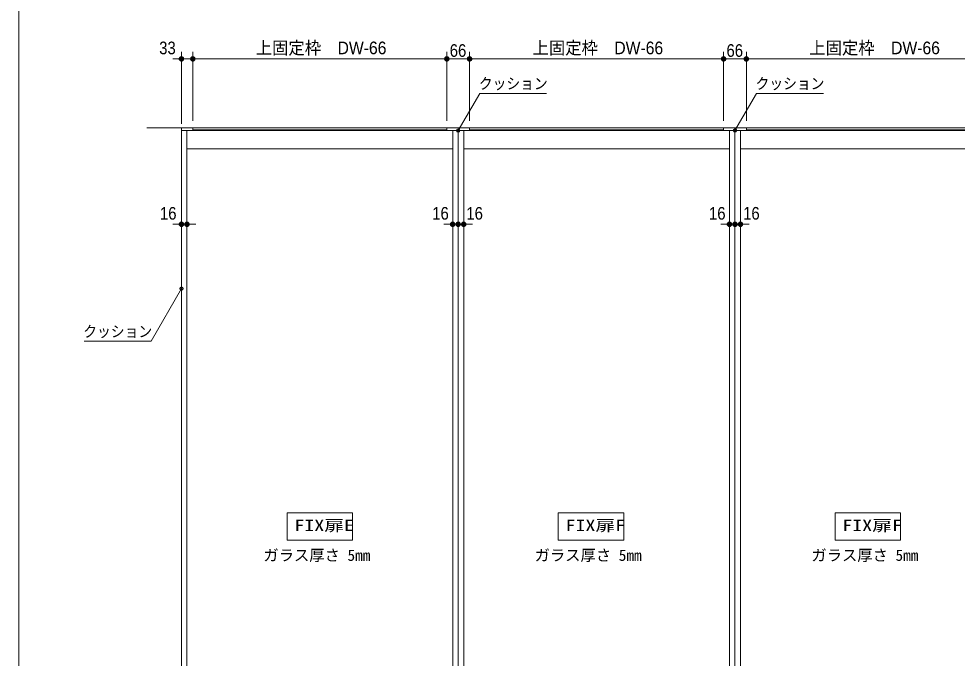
# Model space of a CAD drawing. Units: millimetres, scale not verified. Extents: x -6062 to 6062, y -3045 to 3045.
# Drawn here: x -5788 to -3065, y -1189 to 666 of the extents above; entities that cross this region are included whole.
import ezdxf
from ezdxf.enums import TextEntityAlignment as Align

# ---------------------------------------------------------------- set-up
doc = ezdxf.new("R2010")
doc.units = ezdxf.units.MM
doc.header["$LTSCALE"] = 20
for name, color, linetype, lineweight in [('0-0_3一般', 7, 'Continuous', 9), ('0-1_2寸法-3', 7, 'Continuous', 9), ('0-2_2寸法-1', 7, 'Continuous', 9), ('0-3_0', 7, 'Continuous', 9), ('0-4_2寸法-2', 7, 'Continuous', 9), ('0-5_1図面枠', 7, 'Continuous', 9)]:
    doc.layers.add(name, color=color, linetype=linetype, lineweight=lineweight)
doc.styles.add('ＭＳ ゴシック', font='')
doc.styles.add('ＭＳ Ｐゴシック', font='')
doc.styles.get('ＭＳ ゴシック').set_extended_font_data('MS Gothic')
doc.styles.get('ＭＳ Ｐゴシック').set_extended_font_data('MS PGothic')

# ---------------------------------------------------------------- blocks, each defined once
blk = doc.blocks.new('_Dot')
at = {"layer": '0-3_0'}
for p, q in [((-10, 0), (-20, 0)), ((9.78, 2), (-9.78, 2)), ((7.99, 6), (-7.99, 6)), ((9.16, -3.98), (-9.16, -3.98)), ((6, -7.98), (-6, -7.98))]:
    blk.add_line(p, q, dxfattribs=at)
for points in [[(10, 0), (9.92, 1.25), (9.69, 2.49), (9.3, 3.68), (8.76, 4.82), (8.09, 5.88), (7.29, 6.85), (6.37, 7.71), (5.36, 8.44), (4.26, 9.05), (3.09, 9.51), (1.87, 9.82), (0.63, 9.98), (-0.63, 9.98), (-1.87, 9.82), (-3.09, 9.51), (-4.26, 9.05), (-5.36, 8.44), (-6.37, 7.71), (-7.29, 6.85), (-8.09, 5.88), (-8.76, 4.82), (-9.3, 3.68), (-9.69, 2.49), (-9.92, 1.25), (-10, 0), (0, 0)], [(-10, 0), (-9.92, -1.25), (-9.69, -2.49), (-9.3, -3.68), (-8.76, -4.82), (-8.09, -5.88), (-7.29, -6.85), (-6.37, -7.71), (-5.36, -8.44), (-4.26, -9.05), (-3.09, -9.51), (-1.87, -9.82), (-0.63, -9.98), (0.63, -9.98), (1.87, -9.82), (3.09, -9.51), (4.26, -9.05), (5.36, -8.44), (6.37, -7.71), (7.29, -6.85), (8.09, -5.88), (8.76, -4.82), (9.3, -3.68), (9.69, -2.49), (9.92, -1.25), (10, 0), (0, 0)]]:
    blk.add_lwpolyline(points, close=True, dxfattribs=at)
blk = doc.blocks.new('グループ-50')
at = {"layer": '0-0_3一般'}
for p, q in [((-70560, 6840), (-54500, 6840)), ((-70560, -40000), (-70560, 6840)), ((-70240, -40000), (-70240, 6840)), ((-54820, 6840), (-54820, -40000)), ((-54500, 6840), (-54500, -40000)), ((-70240, 5780), (-54820, 5780)), ((-70240, -38940), (-54820, -38940)), ((-70560, -40000), (-54500, -40000))]:
    blk.add_line(p, q, dxfattribs=at)
blk = doc.blocks.new('グループ-51')
at = {"layer": '0-0_3一般'}
blk.add_lwpolyline([(-55160, 7000), (-55160, 6880), (-69900, 6880), (-69900, 7000)], close=True, dxfattribs=at)
blk = doc.blocks.new('グループ-53')
at = {"layer": '0-0_3一般'}
for p, q in [((-54180, -40000), (-54180, 6840)), ((-38760, 6840), (-38760, -40000)), ((-38440, 6840), (-38440, -40000)), ((-54180, 5780), (-38760, 5780)), ((-54180, -38940), (-38760, -38940)), ((-54500, -40000), (-38440, -40000))]:
    blk.add_line(p, q, dxfattribs=at)
blk.add_lwpolyline([(-54500, -40000), (-54500, 6840), (-38440, 6840)], dxfattribs=at)
blk = doc.blocks.new('グループ-54')
at = {"layer": '0-0_3一般'}
for p, q in [((-53840, 7000), (-39100, 7000)), ((-53840, 6880), (-53840, 7000)), ((-39100, 6880), (-53840, 6880)), ((-39100, 7000), (-39100, 6880))]:
    blk.add_line(p, q, dxfattribs=at)
blk = doc.blocks.new('グループ-56')
at = {"layer": '0-0_3一般'}
for p, q in [((-38440, 6840), (-22380, 6840)), ((-38440, -40000), (-38440, 6840)), ((-38120, -40000), (-38120, 6840)), ((-22700, 6840), (-22700, -40000)), ((-22380, 6840), (-22380, -40000)), ((-38120, 5780), (-22700, 5780)), ((-38120, -38940), (-22700, -38940)), ((-38440, -40000), (-22380, -40000))]:
    blk.add_line(p, q, dxfattribs=at)
blk = doc.blocks.new('グループ-57')
at = {"layer": '0-0_3一般'}
blk.add_lwpolyline([(-23040, 7000), (-23040, 6880), (-37780, 6880), (-37780, 7000)], close=True, dxfattribs=at)
blk = doc.blocks.new('グループ-62')
at = {"layer": '0-0_3一般'}
for p, q in [((-4320, 7000), (-72560, 7000)), ((-70560, 7000), (-70560, -40000)), ((-38440, 7000), (-38440, -40000))]:
    blk.add_line(p, q, dxfattribs=at)
blk = doc.blocks.new('グループ-63')
at = {"layer": '0-0_3一般'}
for name in ['グループ-62', 'グループ-50', 'グループ-51', 'グループ-53', 'グループ-54', 'グループ-56', 'グループ-57']:
    blk.add_blockref(name, (0, 0), dxfattribs=at)
blk = doc.blocks.new('グループ-76')
at = {"layer": '0-5_1図面枠'}
blk.add_lwpolyline([(-80000, 55400), (80000, 55400), (80000, -55400), (-80000, -55400)], close=True, dxfattribs=at)
blk = doc.blocks.new('図面枠')
at = {"layer": '0-5_1図面枠'}
blk.add_blockref('グループ-76', (0, 0), dxfattribs=at)

msp = doc.modelspace()

# ---------------------------------------------------------------- linework, layer by layer
at = {"layer": '0-1_2寸法-3'}
for p, q in [((-4507.6, 342.99), (-4517.4, 342.99)), ((-4508.5, 338.99), (-4516.5, 338.99)), ((-4512.31, 346.99), (-4512.69, 346.99)), ((-4512.31, 346.99), (-4512.69, 346.99)), ((-3704.6, 342.99), (-3714.4, 342.99)), ((-3705.5, 338.99), (-3713.5, 338.99)), ((-3709.31, 346.99), (-3709.69, 346.99)), ((-3709.31, 346.99), (-3709.69, 346.99)), ((-5310.61, -115.62), (-5320.39, -115.62)), ((-5311.5, -119.62), (-5319.5, -119.62)), ((-5315.33, -111.62), (-5315.67, -111.62)), ((-5315.33, -111.62), (-5315.67, -111.62))]:
    msp.add_line(p, q, dxfattribs=at)
for points in [[(-4512.5, 342), (-4450.15, 450), (-4256.06, 450)], [(-3709.5, 342), (-3647.15, 450), (-3453.06, 450)], [(-5597.82, -269.45), (-5403.74, -269.45), (-5315.5, -116.61)]]:
    msp.add_lwpolyline(points, dxfattribs=at)
for points in [[(-5009, -767), (-4819, -767), (-4819, -847), (-5009, -847)], [(-4222, -767), (-4032, -767), (-4032, -847), (-4222, -847)], [(-3419, -767), (-3229, -767), (-3229, -847), (-3419, -847)]]:
    msp.add_lwpolyline(points, close=True, dxfattribs=at)
for centre in [(-4512.5, 342), (-4512.5, 342), (-3709.5, 342), (-3709.5, 342), (-5315.5, -116.61), (-5315.5, -116.61)]:
    msp.add_circle(centre, 5.01, dxfattribs=at)
at = {"layer": '0-2_2寸法-1'}
for p, q in [((-5282.5, 370), (-5282.5, 570)), ((-5269.79, 550), (-4558.21, 550)), ((-4545.5, 370), (-4545.5, 570)), ((-4545.5, 370), (-4545.5, 570)), ((-4532.79, 550), (-4492.21, 550)), ((-4479.5, 370), (-4479.5, 570)), ((-4479.5, 370), (-4479.5, 570)), ((-3755.21, 550), (-4466.79, 550)), ((-3742.5, 370), (-3742.5, 570)), ((-3742.5, 370), (-3742.5, 570)), ((-3689.21, 550), (-3729.79, 550)), ((-3676.5, 370), (-3676.5, 570)), ((-3676.5, 370), (-3676.5, 570)), ((-2952.21, 550), (-3663.79, 550))]:
    msp.add_line(p, q, dxfattribs=at)
at = {"layer": '0-4_2寸法-2'}
for p, q in [((-5328.21, 550), (-5340.92, 550)), ((-5315.5, 362), (-5315.5, 570)), ((-5282.5, 550), (-5315.5, 550)), ((-5282.5, 370), (-5282.5, 570)), ((-5269.79, 550), (-5257.08, 550)), ((-5315.5, 89), (-5315.5, 90)), ((-5299.5, 90), (-5299.3, 90)), ((-4528.5, 90), (-4528.3, 90)), ((-4512.5, 89), (-4512.5, 90)), ((-4512.5, 89), (-4512.5, 90)), ((-4496.5, 90), (-4496.3, 90)), ((-3725.5, 90), (-3725.3, 90)), ((-3709.5, 89), (-3709.5, 90)), ((-3709.5, 89), (-3709.5, 90)), ((-3693.5, 90), (-3693.3, 90)), ((-5328.21, 70), (-5340.92, 70)), ((-5299.5, 70), (-5315.5, 70)), ((-5286.79, 70), (-5274.08, 70)), ((-4541.21, 70), (-4553.92, 70)), ((-4525.21, 70), (-4537.92, 70)), ((-4528.5, 70), (-4512.5, 70)), ((-4496.5, 70), (-4512.5, 70)), ((-4499.79, 70), (-4487.08, 70)), ((-4483.79, 70), (-4471.08, 70)), ((-3738.21, 70), (-3750.92, 70)), ((-3722.21, 70), (-3734.92, 70)), ((-3725.5, 70), (-3709.5, 70)), ((-3693.5, 70), (-3709.5, 70)), ((-3696.79, 70), (-3684.08, 70)), ((-3680.79, 70), (-3668.08, 70))]:
    msp.add_line(p, q, dxfattribs=at)

# ---------------------------------------------------------------- block references
at = {"layer": '0-0_3一般', "xscale": 0.05, "yscale": 0.05}
msp.add_blockref('グループ-63', (-1787.5, 0), dxfattribs=at)
at = {"layer": '0-2_2寸法-1', "xscale": 0.6356201, "yscale": 0.6356201, "rotation": 180}
for p in [(-5282.5, 550), (-4545.5, 550), (-4479.5, 550), (-3742.5, 550), (-3676.5, 550)]:
    msp.add_blockref('_Dot', p, dxfattribs=at)
at = {"layer": '0-2_2寸法-1', "xscale": 0.6356201, "yscale": 0.6356201}
for p in [(-4545.5, 550), (-4479.5, 550), (-3742.5, 550), (-3676.5, 550)]:
    msp.add_blockref('_Dot', p, dxfattribs=at)
at = {"layer": '0-4_2寸法-2', "xscale": 0.6356201, "yscale": 0.6356201}
for p in [(-5315.5, 550), (-5315.5, 70), (-4528.5, 70), (-4512.5, 70), (-3725.5, 70), (-3709.5, 70)]:
    msp.add_blockref('_Dot', p, dxfattribs=at)
at = {"layer": '0-4_2寸法-2', "xscale": 0.6356201, "yscale": 0.6356201, "rotation": 180}
for p in [(-5282.5, 550), (-5299.5, 70), (-4512.5, 70), (-4496.5, 70), (-3709.5, 70), (-3693.5, 70)]:
    msp.add_blockref('_Dot', p, dxfattribs=at)
at = {"layer": '0-5_1図面枠', "xscale": 0.05, "yscale": 0.05}
msp.add_blockref('図面枠', (-1787.5, 0), dxfattribs=at)

# ---------------------------------------------------------------- texts
at = {"layer": '0-1_2寸法-3', "style": 'ＭＳ ゴシック'}
for s, width, p in [('クッション', 0.9, (-4452.65, 452.39)), ('クッション', 0.9, (-3649.65, 452.39)), ('クッション', 0.9, (-5600.33, -267.05)), ('FIX扉E', 1.3, (-4987.61, -829.87)), ('FIX扉F', 1.3, (-4200.89, -829.87)), ('FIX扉F', 1.3, (-3397.89, -829.87))]:
    msp.add_text(s, height=32.55, dxfattribs=dict(at, width=width)).set_placement(p, align=Align.BOTTOM_LEFT)
for p in [(-5077.79, -916.45), (-4290.79, -916.45), (-3487.79, -916.45)]:
    msp.add_text('ガラス厚さ 5mm', height=32.55, dxfattribs=at).set_placement(p, align=Align.BOTTOM_LEFT)
at = {"layer": '0-2_2寸法-1', "style": 'ＭＳ Ｐゴシック'}
for s, width, p in [('上固定枠\u3000DW-66', 0.95, (-5100.08, 552.53)), ('上固定枠\u3000DW-66', 0.95, (-4297.08, 552.53)), ('上固定枠\u3000DW-66', 0.95, (-3494.08, 552.53)), ('66', 0.9, (-4537.09, 544.94)), ('66', 0.9, (-3734.09, 544.94))]:
    msp.add_text(s, height=36.66, dxfattribs=dict(at, width=width)).set_placement(p, align=Align.BOTTOM_LEFT)
at = {"layer": '0-4_2寸法-2', "style": 'ＭＳ Ｐゴシック', "width": 0.9}
for s, p in [('33', (-5380.09, 552.48)), ('16', (-5377.82, 72.48)), ('16', (-4587.83, 72.48)), ('16', (-4488.82, 72.48)), ('16', (-3784.83, 72.48)), ('16', (-3685.82, 72.48))]:
    msp.add_text(s, height=36.66, dxfattribs=at).set_placement(p, align=Align.BOTTOM_LEFT)

doc.saveas('drawing.dxf')
